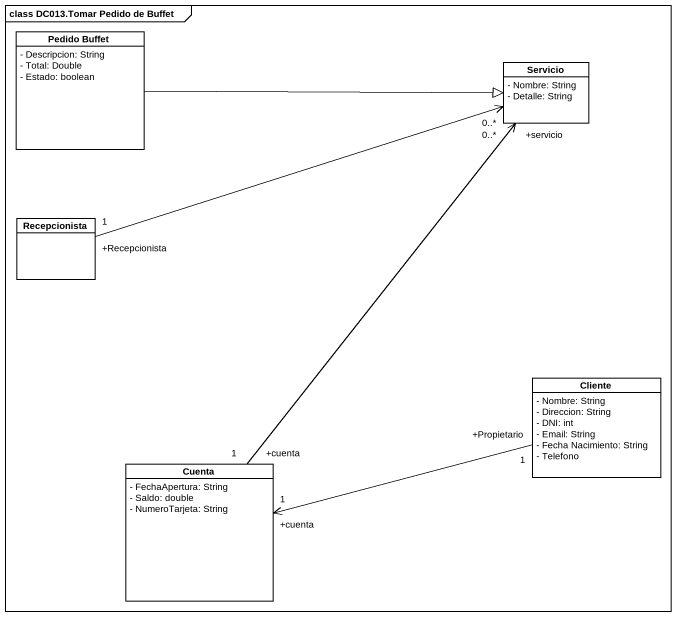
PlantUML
@startuml
mainframe class DC013.Tomar Pedido de Buffet
hide circle
hide empty members
skinparam classAttributeIconSize 0
class "Pedido Buffet" as Pedido_Buffet {
  - Descripcion: String
  - Total: Double
  - Estado: boolean
}
class Servicio {
  - Nombre: String
  - Detalle: String
}
class Recepcionista
class Cliente {
  - Nombre: String
  - Direccion: String
  - DNI: int
  - Email: String
  - Fecha Nacimiento: String
  - Telefono
}
class Cuenta {
  - FechaApertura: String
  - Saldo: double
  - NumeroTarjeta: String
}
Pedido_Buffet -right-|> Servicio
Recepcionista "+Recepcionista\n1" -right-> "0..*" Servicio
Cliente "+Propietario\n1" -left-> "+cuenta\n1" Cuenta
Cuenta "+cuenta\n1" -up-> "+servicio\n0..*" Servicio
@enduml
